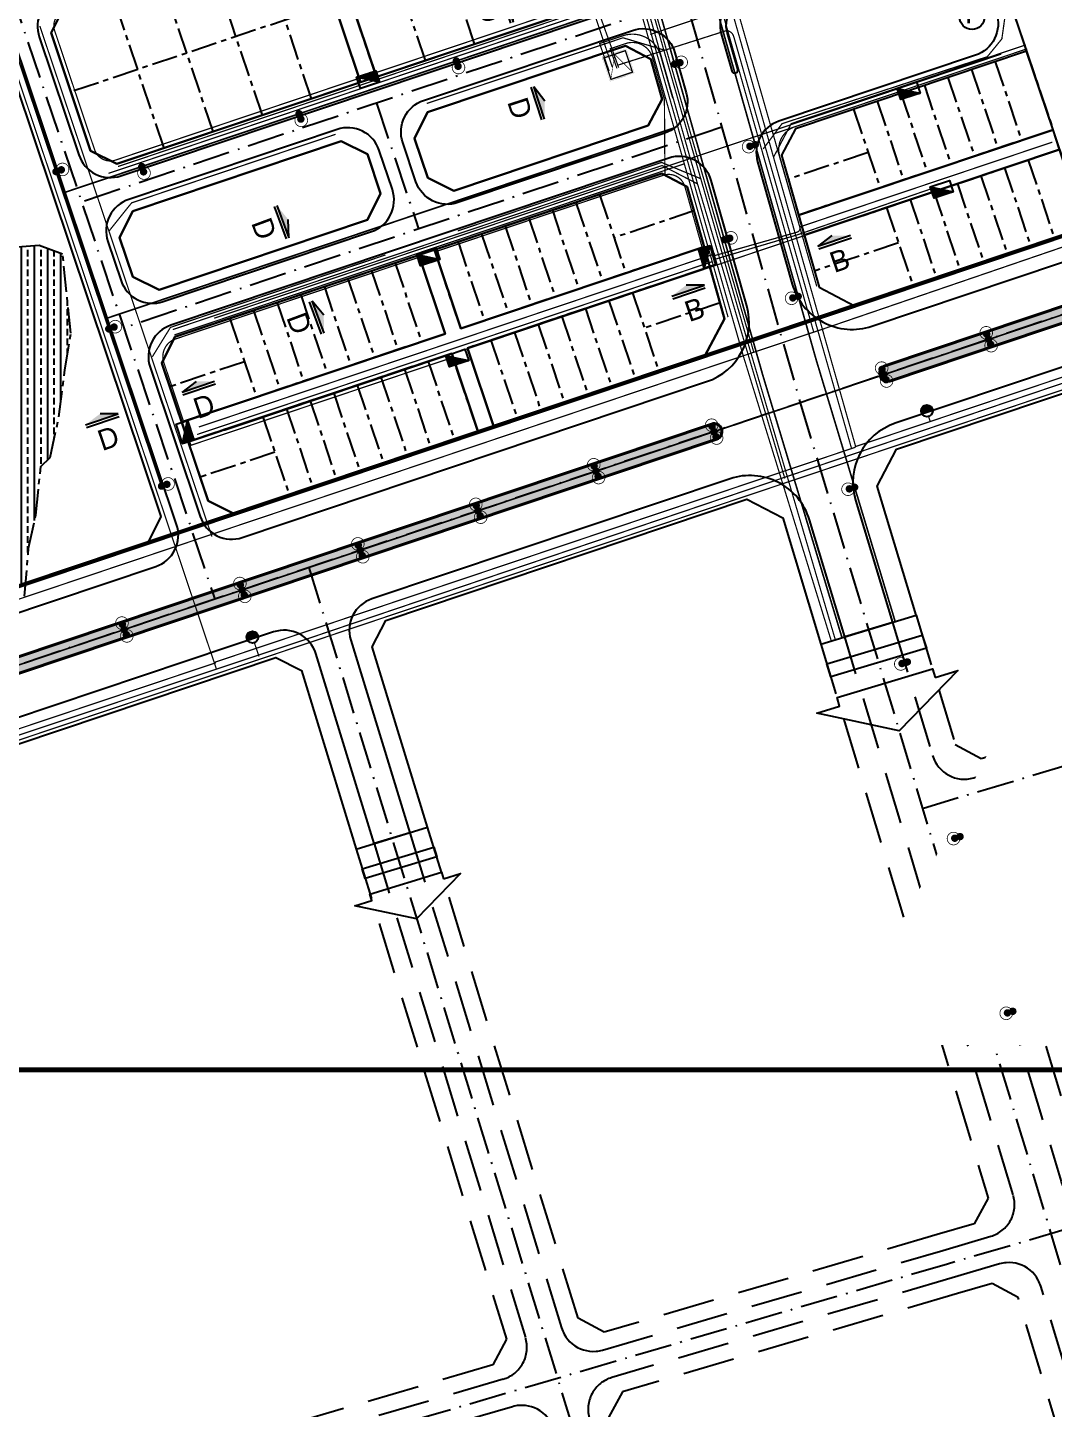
# Model space of a CAD drawing. Header units: metres. Extents: x 563371 to 571261, y 2062953 to 2068466.
# Drawn here: x 568342.4 to 568589.7, y 2065749.5 to 2066082.4 of the extents above; entities that cross this region are included whole.
import ezdxf
from ezdxf.enums import TextEntityAlignment as Align

# ---------------------------------------------------------------- set-up
doc = ezdxf.new("R2010")
doc.units = ezdxf.units.M
for name, pattern in [('ACAD_ISO10W100', [18.5, 12, -3, 0.5, -3]), ('CENTER', [2, 1.25, -0.25, 0.25, -0.25]), ('DOT', [0.25, 0, -0.25]), ('HIDDEN', [0.375, 0.25, -0.125])]:
    doc.linetypes.add(name, pattern=pattern)
for name, color, linetype in [('01-Thoatnuoc', 7, 'CONTINUOUS'), ('BoThamCo', 94, 'CONTINUOUS'), ('cap nuoc', 5, 'CONTINUOUS'), ('ChiaLo', 128, 'CENTER'), ('datOBt', 42, 'CONTINUOUS'), ('datoHonHop', 42, 'CONTINUOUS'), ('datOlienke', 42, 'CONTINUOUS'), ('Dien', 1, 'CONTINUOUS'), ('Dien CS', 2, 'CONTINUOUS'), ('Dien QH', 4, 'CONTINUOUS'), ('Dien SH', 6, 'CONTINUOUS'), ('ghi_chu', 7, 'CONTINUOUS'), ('ghichieudai', 7, 'CONTINUOUS'), ('hacth', 7, 'CONTINUOUS'), ('hacth sdd', 8, 'CONTINUOUS'), ('Khung ban ve', 7, 'CONTINUOUS'), ('LogDg', 7, 'CONTINUOUS'), ('LogDg phu', 7, 'CONTINUOUS'), ('MC', 7, 'CONTINUOUS'), ('ONG CAP NUOC', 32, 'DOT'), ('RANHGIOI', 2, 'HIDDEN'), ('thoatnuoc', 3, 'CONTINUOUS'), ('TimDg', 222, 'CONTINUOUS'), ('TTLL', 170, 'CONTINUOUS'), ('ViaHeS', 32, 'CONTINUOUS'), ('ViaHeSphu', 32, 'CONTINUOUS')]:
    doc.layers.add(name, color=color, linetype=linetype)
doc.styles.add('ARIALB', font='VHARIALB.ttf', dxfattribs={"width": 0.75})
doc.styles.add('VnBlackH', font='VHBLACK.ttf')
doc.linetypes.add('CAP NUOC ----N----N----N----', pattern='A,4,-2,["N",Standard,S=1.5,R=0,X=-1.5,Y=-0.75],-1.5', length=7.5)
doc.linetypes.add('DD0', pattern='A,12.7,-5.08,["0,4kV",Standard,S=2.54,R=0,X=-2.54,Y=-1.27],-9.35', length=27.13)
doc.linetypes.add('DIEN22KV', pattern='A,12.7,-5.08,["22KV",Standard,S=2.54,R=0,X=-2.54,Y=-1.27],-9.08', length=26.86)
doc.linetypes.add('DIEN35KV', pattern='A,12.7,-5.08,["35KV",Standard,S=2.54,R=0,X=-2.54,Y=-1.27],-9.08', length=26.86)
doc.linetypes.add('DIENCS_LINE', pattern='A,12.7,-5.08,["CS",Standard,S=2.54,R=0,X=-2.54,Y=-1.27],-6.35', length=24.13)
doc.linetypes.add('THOAT NUOC BAN ----C----C----C----', pattern='A,9,-3,["C",Standard,S=2,R=0,X=-1.5,Y=-1],-3', length=15)
doc.linetypes.add('Thong tin', pattern='A,12.7,-5.08,["TTLL",Standard,S=2.54,R=0,X=-2.54,Y=-1.27],-9.08', length=26.86)
doc.linetypes.add('TN_WATER_SUPPLY', pattern='A,0.5,-0.2,["TN",Standard,S=0.1,R=0,X=-0.1,Y=-0.05],-0.2', length=0.9)
pattern_1 = [(0, (568124.4922, 2065856.43456), (0.3175, 0.3175), [0.15875, -0.47625]), (90, (568124.5716, 2065856.3552), (-0.3175, 0.3175), [0.15875, -0.47625])]

# ---------------------------------------------------------------- blocks, each defined once
blk = doc.blocks.new('dsl')
at = {"color": 158, "linetype": 'DOT'}
blk.add_wipeout([(0, 1.5), (0.34, 1.46), (0.73, 1.31), (1.02, 1.1), (1.23, 0.85), (1.35, 0.64), (1.44, 0.41), (1.5, 0), (1.44, -0.42), (1.33, -0.7), (1.15, -0.96), (0.91, -1.19), (0.61, -1.37), (0.38, -1.45), (0, -1.5), (-0.46, -1.43), (-0.79, -1.27), (-1.14, -0.97), (-1.32, -0.72), (-1.43, -0.46), (-1.49, -0.14), (-1.5, 0), (-1.46, 0.34), (-1.34, 0.68), (-1.17, 0.94), (-0.92, 1.19), (-0.63, 1.36), (-0.25, 1.48)], dxfattribs=at).dxf.layer = 'ghi_chu'
at = {"layer": 'ghi_chu', "color": 32}
blk.add_circle((0, 0), 1.5, dxfattribs=at)
at = {"layer": 'ghi_chu', "style": 'ARIALB'}
blk.add_attdef('01', text='', height=1.5, dxfattribs=at).set_placement((0, -0.75), align=Align.CENTER)
blk = doc.blocks.new('b')
at = {"layer": 'MC', "linetype": 'Continuous', "extrusion": (3.39823e-17, -4.39919e-09, 1)}
blk.add_hatch(color=6, dxfattribs=at).paths.add_polyline_path([(-717, 264), (-554, 209), (-880, 209)])
at = {"layer": 'MC', "linetype": 'Continuous', "extrusion": (-3.39823e-17, -4.39919e-09, 1)}
blk.add_hatch(color=6, dxfattribs=at).paths.add_polyline_path([(747, 264), (584, 209), (910, 209)])
at = {"layer": 'MC', "color": 6, "linetype": 'Continuous'}
for p, q in [((-554, 209, 0), (-717, 264, 0)), ((584, 209, 0), (747, 264, 0)), ((-880, 209, 0), (-554, 209, 0)), ((-880, 182, 0), (-554, 182, 0)), ((910, 209, 0), (584, 209, 0)), ((910, 182, 0), (584, 182, 0))]:
    blk.add_line(p, q, dxfattribs=at)
at = {"layer": 'MC', "style": 'VnBlackH'}
for rotation, p in [(0, (-716, -79)), (360, (738, -79))]:
    blk.add_text('b', height=197, rotation=rotation, dxfattribs=at).set_placement(p, align=Align.CENTER)
blk = doc.blocks.new('e')
at = {"layer": 'MC', "linetype": 'Continuous', "extrusion": (3.39823e-17, -4.39919e-09, 1)}
blk.add_hatch(color=6, dxfattribs=at).paths.add_polyline_path([(-473, 282), (-310, 227), (-636, 227)])
at = {"layer": 'MC', "linetype": 'Continuous', "extrusion": (-3.39823e-17, -4.39919e-09, 1)}
blk.add_hatch(color=6, dxfattribs=at).paths.add_polyline_path([(493, 282), (330, 227), (656, 227)])
at = {"layer": 'MC', "color": 6, "linetype": 'Continuous'}
for p, q in [((-310, 227, 0), (-473, 282, 0)), ((330, 227, 0), (493, 282, 0)), ((-636, 227, 0), (-310, 227, 0)), ((-636, 200, 0), (-310, 200, 0)), ((656, 227, 0), (330, 227, 0)), ((656, 200, 0), (330, 200, 0))]:
    blk.add_line(p, q, dxfattribs=at)
at = {"layer": 'MC', "style": 'VnBlackH'}
for rotation, p in [(0, (-472, -61)), (360, (486, -61))]:
    blk.add_text('d', height=197, rotation=rotation, dxfattribs=at).set_placement(p, align=Align.CENTER)
blk = doc.blocks.new('TCT')
at = {"layer": 'Dien SH', "linetype": 'ACAD_ISO10W100'}
h = blk.add_hatch(dxfattribs=at)
h.set_pattern_fill('ANSI31', color=8, scale=0.2, angle=359.8821, style=0)
h.set_pattern_definition([(44.8821451, (4489.845165, -1045.592617), (-0.01764126996, 0.0177139943), [])])
h.paths.add_polyline_path([(-0.86, 0.5), (-2.41, -0.26), (-2.42, -1.41), (2.41, -1.42)])
h.paths.add_polyline_path([(-0.86, 0.5), (-2.41, 1.42), (-2.41, -0.26)])
at = {"layer": 'Dien SH', "color": 4, "linetype": 'ACAD_ISO10W100'}
blk.add_line((-2.41, 1.41), (2.41, -1.41), dxfattribs=at)
at = {"layer": 'Dien SH', "color": 4, "linetype": 'Continuous'}
blk.add_lwpolyline([(-2.41, 1.41), (2.41, 1.41), (2.41, -1.41), (-2.41, -1.41)], close=True, dxfattribs=at)
blk = doc.blocks.new('tbaQH')
at = {"layer": 'Dien QH', "color": 1, "const_width": 0.156}
blk.add_lwpolyline([(-7.45, -7.41), (8.56, -7.41), (8.56, 8.6), (-7.45, 8.6)], close=True, dxfattribs=at)
at = {"linetype": 'Continuous'}
blk.add_wipeout([(-7.45, 8.6), (8.56, 8.6), (8.56, -7.41), (-7.45, -7.41)], dxfattribs=at).dxf.layer = 'Dien QH'
at = {"layer": 'Dien QH', "color": 1}
for points, const_width in [([(-6.61, -6.57), (7.72, -6.57), (7.72, 7.76), (-6.61, 7.76)], 0.864), ([(-6.67, -6.57), (7.76, -6.57), (0.55, 7.8)], 0.346)]:
    blk.add_lwpolyline(points, close=True, dxfattribs=dict(at, const_width=const_width))
blk = doc.blocks.new('cs12')
at = {"layer": 'Dien CS', "color": 7, "linetype": 'Continuous', "ltscale": 20}
for points, const_width in [([(1.13, 0.63, 1), (-1.13, 2.68, 1)], 0.18), ([(0.33, 1.04, 1), (-0.33, 1.64, 1)], 0.899), ([(0.33, 0.3, -1), (-0.33, -0.3, -1)], 0.899)]:
    blk.add_lwpolyline(points, format="xyb", close=True, dxfattribs=dict(at, const_width=const_width))
blk = doc.blocks.new('CS01')
at = {"layer": 'Dien CS', "color": 7, "linetype": 'Continuous', "ltscale": 20}
for points, const_width in [([(0.33, 0.3, -1), (-0.33, -0.3, -1)], 0.899), ([(1.13, -0.63, -1), (-1.13, -2.68, -1)], 0.18), ([(0.33, -1.04, -1), (-0.33, -1.64, -1)], 0.899)]:
    blk.add_lwpolyline(points, format="xyb", close=True, dxfattribs=dict(at, const_width=const_width))

msp = doc.modelspace()

# ---------------------------------------------------------------- hatches: boundary and pattern name
at = {"layer": 'cap nuoc'}
for points in [[(568560.579, 2065990.487, 0.4142136), (568558.781, 2065991.374, 0.4142136), (568557.893, 2065989.576)], [(568397.943, 2065935.904, 0.4142136), (568396.145, 2065936.791, 0.4142136), (568395.258, 2065934.993)]]:
    msp.add_hatch(color=1, dxfattribs=at).paths.add_polyline_path(points)
at = {"layer": 'hacth'}
h = msp.add_hatch(dxfattribs=at)
h.set_pattern_fill('BRASS', color=57, scale=0.5, angle=90, style=0)
edge = h.paths.add_edge_path()
edge.add_line((568325.706, 2065954.371), (568329.781, 2065944.216))
edge.add_line((568329.781, 2065944.216), (568341.902, 2065948.284))
edge.add_line((568341.902, 2065948.284), (568342.619, 2065956.87))
edge.add_line((568342.619, 2065956.87), (568344.331, 2065964.884))
edge.add_line((568344.331, 2065964.884), (568345.571, 2065976.577))
edge.add_line((568345.571, 2065976.577), (568347.85, 2065978.769))
edge.add_line((568347.85, 2065978.769), (568349.914, 2065988.549))
edge.add_line((568349.914, 2065988.549), (568351.367, 2065999.908))
edge.add_line((568351.367, 2065999.908), (568352.814, 2066008.756))
edge.add_line((568352.814, 2066008.756), (568350.834, 2066027.838))
edge.add_line((568350.834, 2066027.838), (568345.173, 2066029.863))
edge.add_line((568345.173, 2066029.863), (568325.502, 2066028.388))
edge.add_line((568325.502, 2066028.388), (568318.928, 2066039.339))
edge.add_line((568318.928, 2066039.339), (568314.986, 2066049.424))
edge.add_line((568314.986, 2066049.424), (568314.464, 2066054.183))
edge.add_line((568314.464, 2066054.183), (568313.562, 2066072.149))
edge.add_line((568313.562, 2066072.149), (568309.59, 2066089.465))
edge.add_line((568309.59, 2066089.465), (568303.364, 2066109.111))
edge.add_line((568303.364, 2066109.111), (568305.458, 2066122.429))
edge.add_line((568305.458, 2066122.429), (568308.327, 2066126.268))
edge.add_line((568308.327, 2066126.268), (568298.825, 2066158.845))
edge.add_line((568298.825, 2066158.845), (568299.773, 2066167.626))
edge.add_line((568299.773, 2066167.626), (568305.156, 2066171.193))
edge.add_line((568305.156, 2066171.193), (568304.492, 2066173.17))
edge.add_line((568304.492, 2066173.17), (568298.181, 2066176.261))
edge.add_line((568298.181, 2066176.261), (568290.144, 2066173.452))
edge.add_line((568290.144, 2066173.452), (568271.612, 2066163.571))
edge.add_line((568271.612, 2066163.571), (568268.994, 2066159.159))
edge.add_line((568268.994, 2066159.159), (568269.885, 2066068.285))
edge.add_line((568269.885, 2066068.285), (568267.951, 2066022.267))
edge.add_line((568267.951, 2066022.267), (568266.879, 2065974.764))
edge.add_arc((568269.879, 2065974.697), 3, 178.70721, 278.15292)
edge.add_line((568270.304, 2065971.727), (568299.781, 2065975.95))
edge.add_arc((568301.411, 2065964.566), 11.5, 50.86865, 98.15292, ccw=False)
edge.add_line((568308.669, 2065973.487), (568316.054, 2065967.478))
edge.add_arc((568295.544, 2065942.268), 32.5, 21.86287, 50.86865, ccw=False)
edge = h.paths.add_edge_path()
edge.add_line((568325.032, 2065942.622), (568321.066, 2065952.509))
edge.add_arc((568295.544, 2065942.268), 27.5, 21.86287, 50.86865)
edge.add_line((568312.899, 2065963.6), (568305.514, 2065969.608))
edge.add_arc((568301.411, 2065964.566), 6.5, 50.86865, 98.15292)
edge.add_line((568300.49, 2065971), (568269.202, 2065966.518))
edge.add_arc((568269.627, 2065963.548), 3, 98.15292, 178.70721)
edge.add_line((568266.628, 2065963.616), (568266.515, 2065958.605))
edge.add_line((568266.515, 2065958.605), (568267.551, 2065934.917))
edge.add_line((568267.551, 2065934.917), (568268.427, 2065926.716))
edge.add_line((568268.427, 2065926.716), (568271.59, 2065924.687))
edge.add_line((568271.59, 2065924.687), (568325.032, 2065942.622))
at = {"layer": 'hacth sdd'}
h = msp.add_hatch(dxfattribs=at)
h.set_pattern_fill('CROSS', color=64, scale=0.05, style=0)
h.set_pattern_definition(pattern_1)
edge = h.paths.add_edge_path()
edge.add_arc((568334.571, 2066981.647), 1001.75, 288.5515, 290.848363)
edge.add_arc((568690.436, 2066047.109), 1.75, 291.91241, 470.8465)
edge.add_arc((568334.571, 2066981.647), 998.25, 288.5515, 290.846501, ccw=False)
edge.add_line((568652.171, 2066035.268), (568549.133, 2066000.689))
edge.add_arc((568549.69, 2065999.03), 1.75, 108.5515, 288.5515)
edge.add_line((568550.247, 2065997.371), (568653.284, 2066031.95))
h = msp.add_hatch(dxfattribs=at)
h.set_pattern_fill('CROSS', color=64, scale=0.05, style=0)
h.set_pattern_definition(pattern_1)
edge = h.paths.add_edge_path()
edge.add_line((568507.402, 2065986.684), (568218.89, 2065889.861))
edge.add_arc((568219.129, 2065889.15), 0.75, 108.5515, 198.5515)
edge.add_line((568218.418, 2065888.911), (568219.054, 2065887.015))
edge.add_arc((568219.765, 2065887.254), 0.75, 198.5515, 288.5515)
edge.add_line((568220.004, 2065886.543), (568508.515, 2065983.366))
edge.add_arc((568507.958, 2065985.025), 1.75, 288.5515, 468.5515)
h = msp.add_hatch(dxfattribs=at)
h.set_pattern_fill('DASH', color=152, scale=0.5, style=0)
edge = h.paths.add_edge_path()
edge.add_line((568193.651, 2065856.759), (568189.234, 2065859.482))
edge.add_line((568189.234, 2065859.482), (568174.475, 2065854.828))
edge.add_line((568174.475, 2065854.828), (568170.522, 2065848.377))
edge.add_arc((568357.328, 2065880.22), 189.5, 189.67345, 201.14265)
edge.add_line((568180.584, 2065811.869), (568208.7, 2065727.952))
edge.add_line((568208.7, 2065727.952), (568220.816, 2065675.09))
edge.add_line((568220.816, 2065675.09), (568228.534, 2065669.949))
edge.add_arc((568225.762, 2065665.788), 5, 9.04715, 56.33008, ccw=False)
edge.add_arc((568113.674, 2065647.94), 118.5, -19.28655, 9.04715, ccw=False)
edge.add_arc((568220.804, 2065610.452), 5, 301.19167, 340.71388, ccw=False)
edge.add_line((568223.394, 2065606.175), (568213.249, 2065600.033))
edge.add_arc((568113.674, 2065647.94), 110.5, 325.92361, 334.30681, ccw=False)
edge.add_line((568205.2, 2065586.027), (568182.896, 2065553.056))
edge.add_arc((568257.028, 2065502.909), 89.5, 145.92361, 198.31029)
edge.add_line((568172.06, 2065474.791), (568194.678, 2065406.443))
edge.add_arc((567994.835, 2065340.312), 210.5, 1.59375, 18.31029, ccw=False)
edge.add_line((568205.254, 2065346.166), (568208.116, 2065243.281))
edge.add_arc((568397.543, 2065248.551), 189.5, 181.59375, 204.1279)
edge.add_line((568224.599, 2065171.089), (568254.945, 2065103.337))
edge.add_arc((568427.889, 2065180.8), 189.5, 204.1279, 217.3112)
edge.add_line((568277.17, 2065065.936), (568306.721, 2065027.16))
edge.add_arc((568377.905, 2065081.41), 89.5, 217.3112, 242.44486)
edge.add_line((568336.502, 2065002.062), (568401.099, 2064968.356))
edge.add_arc((568349.981, 2064870.391), 110.5, 53.84199, 62.44486, ccw=False)
edge.add_line((568415.178, 2064959.608), (568428.248, 2064958.098))
edge.add_arc((568427.675, 2064953.131), 5, 46.80173, 83.41158, ccw=False)
edge.add_arc((568349.981, 2064870.391), 118.5, 28.15295, 46.80173, ccw=False)
edge.add_line((568454.462, 2064926.302), (568469.542, 2064898.05))
edge.add_line((568469.542, 2064898.05), (568462.484, 2064894.283))
edge.add_line((568462.484, 2064894.283), (568464.679, 2064890.171))
edge.add_line((568464.679, 2064890.171), (568471.42, 2064888.159))
edge.add_line((568471.42, 2064888.159), (568497.488, 2064902.413))
edge.add_line((568497.488, 2064902.413), (568499.282, 2064907.94))
edge.add_line((568499.282, 2064907.94), (568488.454, 2064930.777))
edge.add_arc((568428.818, 2064902.502), 66, 25.36665, 57.09932)
edge.add_line((568464.668, 2064957.916), (568414.293, 2064990.506))
edge.add_arc((568351.283, 2064893.111), 116, 57.09932, 67.9154)
edge.add_line((568394.896, 2065000.6), (568352.841, 2065017.664))
edge.add_arc((568384.423, 2065095.5), 84, 209.13887, 247.9154, ccw=False)
edge.add_line((568311.054, 2065054.598), (568256.835, 2065151.856))
edge.add_arc((568373.876, 2065217.105), 134, 179.8761, 209.13887, ccw=False)
edge.add_line((568239.876, 2065217.395), (568240.059, 2065301.834))
edge.add_arc((568124.059, 2065302.085), 116, 359.8761, 375.14546)
edge.add_line((568236.03, 2065332.392), (568201.303, 2065460.69))
edge.add_arc((568306.517, 2065489.169), 109, 155.29053, 195.14546, ccw=False)
edge.add_line((568207.497, 2065534.733), (568250.29, 2065627.731))
edge.add_arc((568190.333, 2065655.32), 66, 335.29053, 385.0087)
edge.add_line((568250.145, 2065683.222), (568214.467, 2065759.705))
edge.add_arc((568335.903, 2065816.354), 134, 189.16607, 205.0087, ccw=False)
edge.add_line((568203.614, 2065795.009), (568193.651, 2065856.759))

# ---------------------------------------------------------------- linework, layer by layer
at = {"layer": '01-Thoatnuoc', "linetype": 'THOAT NUOC BAN ----C----C----C----', "ltscale": 0.5, "const_width": 0.3}
for points in [[(568320.704, 2066128.007), (568387.876, 2065927.849)], [(568507.555, 2066102.948), (568522.249, 2066051.186)], [(568361.899, 2066047.29), (568484.327, 2066088.377), (568489.137, 2066096.763)], [(568489.137, 2066096.763), (568503.925, 2066044.752)], [(568522.249, 2066051.186), (568526.521, 2066059.29), (568583.101, 2066078.277)], [(568522.249, 2066051.186), (568542.055, 2065981.413)], [(568377.399, 2066009.625), (568495.384, 2066049.178), (568503.925, 2066044.752)], [(568503.925, 2066044.752), (568524.982, 2065973.696)], [(568383.664, 2065986.116), (568508.135, 2066027.887)], [(568560.039, 2065987.448), (568559.627, 2065988.663)], [(568260.514, 2065886.571), (568387.786, 2065929.283)]]:
    msp.add_lwpolyline(points, dxfattribs=at)
msp.add_lwpolyline([(568541.85, 2065981.344), (568657.141, 2066020.035, 0.011362), (568700.566, 2066035.715), (568720.282, 2066025.687), (568740.39, 2066016.826)], format="xyb", dxfattribs=at)
at = {"layer": 'BoThamCo'}
for points in [[(568413.755, 2066108.468), (568409.963, 2066107.195), (568422.689, 2066069.274), (568426.482, 2066070.546)], [(568492.029, 2066058.79), (568495.404, 2066065.19), (568492.667, 2066074.832), (568486.561, 2066078.051), (568438.832, 2066062.033), (568435.682, 2066055.702), (568438.864, 2066046.222), (568445.195, 2066043.072)], [(568591.233, 2066053.054), (568589.642, 2066057.794), (568528.296, 2066037.207), (568529.663, 2066032.391)], [(568427.488, 2066042.404), (568424.306, 2066051.884), (568417.975, 2066055.034), (568367.729, 2066038.171), (568364.58, 2066031.84), (568367.761, 2066022.36), (568374.092, 2066019.211), (568424.338, 2066036.073)], [(568506.884, 2066024.747), (568505.517, 2066029.562), (568446.844, 2066009.872), (568440.481, 2066028.833), (568436.688, 2066027.56), (568443.052, 2066008.599), (568379.533, 2065987.283), (568381.124, 2065982.543), (568444.642, 2066003.859), (568451.005, 2065984.898), (568454.798, 2065986.171), (568448.434, 2066005.132)]]:
    msp.add_lwpolyline(points, close=True, dxfattribs=at)
for points in [[(568653.284, 2066031.95, 0.0100223), (568691.09, 2066045.486, 0.9907412), (568689.814, 2066048.745, -0.0100142), (568652.171, 2066035.268), (568549.133, 2066000.689, 1), (568550.247, 2065997.371)], [(568507.402, 2065986.684), (568218.89, 2065889.861, 0.4142136), (568218.418, 2065888.911), (568219.054, 2065887.015, 0.4142136), (568220.004, 2065886.543), (568508.515, 2065983.366, 1)]]:
    msp.add_lwpolyline(points, format="xyb", close=True, dxfattribs=at)
at = {"layer": 'cap nuoc', "color": 1}
for p, q in [((568557.893, 2065989.576), (568560.579, 2065990.487)), ((568395.258, 2065934.993), (568397.943, 2065935.904))]:
    msp.add_line(p, q, dxfattribs=at)
at = {"layer": 'cap nuoc', "color": 1, "linetype": 'Continuous'}
for centre in [(568559.236, 2065990.031), (568396.6, 2065935.448)]:
    msp.add_circle(centre, 1.418, dxfattribs=at)
at = {"layer": 'ChiaLo', "ltscale": 5}
for points in [[(568341.653, 2065945.297), (568342.619, 2065956.87), (568344.331, 2065964.884), (568345.571, 2065976.577), (568347.85, 2065978.769), (568349.914, 2065988.549), (568351.368, 2065999.908), (568352.814, 2066008.756), (568350.834, 2066027.838), (568345.173, 2066029.863), (568325.502, 2066028.388), (568318.928, 2066039.339), (568314.986, 2066049.424), (568314.464, 2066054.183), (568313.562, 2066072.149), (568309.59, 2066089.465), (568303.364, 2066109.111), (568305.458, 2066122.429), (568308.327, 2066126.268), (568298.825, 2066158.845), (568299.773, 2066167.626), (568307.745, 2066172.908)], [(568450.183, 2066078.5), (568437.456, 2066116.422)], [(568438.332, 2066074.523), (568425.606, 2066112.445)], [(568426.482, 2066070.546), (568413.755, 2066108.468)], [(568422.689, 2066069.274), (568409.963, 2066107.195)], [(568410.839, 2066065.297), (568398.113, 2066103.218)], [(568398.989, 2066061.32), (568386.262, 2066099.241)], [(568387.138, 2066057.343), (568374.412, 2066095.264)], [(568375.288, 2066053.366), (568362.561, 2066091.287)], [(568416.326, 2066088.234), (568352.808, 2066066.918)], [(568583.279, 2066076.755), (568589.642, 2066057.794), (568528.296, 2066037.207)], [(568575.695, 2066074.21), (568582.058, 2066055.249)], [(568570.006, 2066072.301), (568576.369, 2066053.34)], [(568558.63, 2066068.483), (568564.993, 2066049.522)], [(568564.318, 2066070.392), (568570.681, 2066051.431)], [(568547.253, 2066064.665), (568553.617, 2066045.704)], [(568552.942, 2066066.574), (568559.305, 2066047.613)], [(568541.565, 2066062.756), (568547.928, 2066043.795)], [(568545.065, 2066052.328), (568525.835, 2066045.874)], [(568529.663, 2066032.391), (568591.233, 2066053.054), (568597.596, 2066034.093)], [(568577.96, 2066048.6), (568584.323, 2066029.639)], [(568583.648, 2066050.509), (568590.012, 2066031.548)], [(568566.584, 2066044.782), (568572.947, 2066025.821)], [(568572.272, 2066046.691), (568578.635, 2066027.73)], [(568480.298, 2066042.195), (568486.661, 2066023.234)], [(568555.207, 2066040.964), (568561.57, 2066022.003)], [(568560.896, 2066042.873), (568567.259, 2066023.912)], [(568468.922, 2066038.377), (568475.285, 2066019.417)], [(568474.61, 2066040.286), (568480.973, 2066021.325)], [(568503.057, 2066038.23), (568483.798, 2066031.767)], [(568549.519, 2066039.055), (568555.882, 2066020.094)], [(568457.545, 2066034.559), (568463.908, 2066015.599)], [(568463.233, 2066036.468), (568469.597, 2066017.508)], [(568451.857, 2066032.65), (568458.22, 2066013.69)], [(568436.688, 2066027.56), (568443.052, 2066008.599), (568379.533, 2065987.283)], [(568505.517, 2066029.562), (568446.844, 2066009.872), (568440.481, 2066028.833)], [(568446.169, 2066030.742), (568452.532, 2066011.781)], [(568552.382, 2066030.523), (568532.123, 2066023.724)], [(568431, 2066025.651), (568437.363, 2066006.69)], [(568506.884, 2066024.747), (568448.434, 2066005.132), (568454.798, 2065986.171)], [(568419.624, 2066021.833), (568425.987, 2066002.872)], [(568425.312, 2066023.742), (568431.675, 2066004.781)], [(568408.247, 2066018.015), (568414.61, 2065999.055)], [(568413.935, 2066019.924), (568420.299, 2066000.963)], [(568488.252, 2066018.494), (568494.615, 2065999.533)], [(568402.559, 2066016.106), (568408.922, 2065997.146)], [(568476.876, 2066014.676), (568483.239, 2065995.716)], [(568482.564, 2066016.585), (568488.927, 2065997.625)], [(568509.345, 2066016.08), (568491.115, 2066009.962)], [(568391.183, 2066012.288), (568397.546, 2065993.328)], [(568396.871, 2066014.197), (568403.234, 2065995.237)], [(568471.187, 2066012.767), (568477.551, 2065993.807)], [(568459.811, 2066008.95), (568466.174, 2065989.989)], [(568465.499, 2066010.858), (568471.862, 2065991.898)], [(568454.123, 2066007.041), (568460.486, 2065988.08)], [(568394.682, 2066001.86), (568376.67, 2065995.815)], [(568451.005, 2065984.898), (568444.642, 2066003.859), (568381.124, 2065982.543)], [(568438.954, 2066001.95), (568445.317, 2065982.989)], [(568427.578, 2065998.132), (568433.941, 2065979.171)], [(568433.266, 2066000.041), (568439.629, 2065981.08)], [(568416.201, 2065994.314), (568422.564, 2065975.354)], [(568421.889, 2065996.223), (568428.253, 2065977.262)], [(568410.513, 2065992.405), (568416.876, 2065973.445)], [(568399.136, 2065988.587), (568405.5, 2065969.627)], [(568404.825, 2065990.496), (568411.188, 2065971.536)], [(568402, 2065980.055), (568383.987, 2065974.01)]]:
    msp.add_lwpolyline(points, dxfattribs=at)
at = {"layer": 'datOBt'}
for points in [[(568486.655, 2066096.008), (568478.451, 2066124.911), (568472.345, 2066128.13), (568413.755, 2066108.468), (568426.482, 2066070.546), (568483.281, 2066089.608)], [(568409.963, 2066107.195), (568351.185, 2066087.469), (568348.035, 2066081.138), (568357.58, 2066052.697), (568363.911, 2066049.548), (568422.689, 2066069.274)]]:
    msp.add_lwpolyline(points, close=True, dxfattribs=at)
at = {"layer": 'datoHonHop', "linetype": 'ByBlock'}
msp.add_lwpolyline([(568689.251, 2066076.314, -0.1211185), (568699.164, 2066098.556, 0.2573061), (568702.176, 2066117.626), (568693.302, 2066142.16), (568686.862, 2066145.271), (568579.734, 2066109.319), (568575.325, 2066100.456), (568597.596, 2066034.093), (568647.001, 2066050.673, 0.0079745), (568676.533, 2066061.111, 0.2651941)], format="xyb", close=True, dxfattribs=at)
at = {"layer": 'datOlienke'}
for points in [[(568589.642, 2066057.794), (568583.279, 2066076.755), (568527.568, 2066058.059), (568524.193, 2066051.658), (568528.296, 2066037.207)], [(568597.596, 2066034.093), (568591.233, 2066053.054), (568529.663, 2066032.391), (568533.219, 2066019.864), (568541.767, 2066015.357)], [(568505.517, 2066029.562), (568501.415, 2066044.014), (568495.31, 2066047.233), (568440.481, 2066028.833), (568446.844, 2066009.872)], [(568436.688, 2066027.56), (568377.91, 2066007.834), (568374.761, 2066001.503), (568379.533, 2065987.283), (568443.052, 2066008.599)], [(568505.716, 2066003.259), (568510.44, 2066012.22), (568506.884, 2066024.747), (568448.434, 2066005.132), (568454.798, 2065986.171)], [(568444.642, 2066003.859), (568381.124, 2065982.543), (568385.896, 2065968.322), (568392.227, 2065965.173), (568451.005, 2065984.898)]]:
    msp.add_lwpolyline(points, close=True, dxfattribs=at)
at = {"layer": 'Dien', "linetype": 'DIEN35KV', "ltscale": 0.4, "const_width": 0.3}
msp.add_lwpolyline([(568397.589, 2066421.099), (568421.036, 2066339.95), (568478.697, 2066136.565), (568515.978, 2066006.747)], dxfattribs=at)
at = {"layer": 'Dien', "color": 10, "linetype": 'DIEN22KV', "ltscale": 0.4, "const_width": 0.3, "elevation": 0}
msp.add_lwpolyline([(568130.194, 2065841.693), (568411.752, 2065935.689)], dxfattribs=at)
at = {"layer": 'Dien CS', "color": 11, "linetype": 'DIENCS_LINE', "ltscale": 0.5, "const_width": 0.4}
for points in [[(568302.716, 2066186.32), (568374.685, 2065971.87)], [(568498.529, 2066058.334), (568361.141, 2066012.227)]]:
    msp.add_lwpolyline(points, dxfattribs=at)
at = {"layer": 'Dien SH', "color": 6, "linetype": 'DD0', "ltscale": 0.45, "const_width": 0.3}
for points in [[(568366.892, 2066106.428), (568347.963, 2066100.401), (568352.833, 2066086.621, 0.5646832), (568348.984, 2066081.456), (568358.542, 2066052.974, 0.4214508), (568363.645, 2066050.513), (568421.85, 2066070.047)], [(568507.639, 2066027.344), (568527.903, 2066033.096, 0.4142136), (568528.592, 2066034.331), (568523.692, 2066051.592, -0.3962475), (568527.418, 2066058.536), (568552.356, 2066066.905)], [(568495.072, 2066046.626), (568495.672, 2066046.827, -0.4281041), (568500.876, 2066044.083), (568505.05, 2066029.379)], [(568380.023, 2065987.394), (568375.225, 2066001.691, -0.4180162), (568378.095, 2066007.369), (568436.441, 2066026.95)]]:
    msp.add_lwpolyline(points, format="xyb", dxfattribs=at)
for points in [[(568441.087, 2066028.509), (568495.072, 2066046.626)], [(568507.879, 2066026.496), (568528.077, 2066032.486), (568560.197, 2066043.541)], [(568381.459, 2065982.655), (568381.773, 2065981.719), (568443.505, 2066002.436)]]:
    msp.add_lwpolyline(points, dxfattribs=at)
at = {"layer": 'Khung ban ve', "const_width": 1.2}
msp.add_lwpolyline([(567973.928, 2066641.109), (569223.928, 2066641.109), (569223.928, 2065831.109), (567973.928, 2065831.109)], close=True, dxfattribs=at)
at = {"layer": 'LogDg'}
for points in [[(568307.511, 2066173.603, 0.4178496), (568298.566, 2066177.984), (568289.54, 2066174.83), (568218.087, 2066136.73, 0.0071825), (568214.276, 2066134.627), (568168.395, 2066108.443, 0.398341), (568165.207, 2066097.914, -0.0869341), (568180.736, 2066046.002), (568195.508, 2065920.579), (568197.503, 2065908.217, 0.4630471), (568213.167, 2065898.752), (568373.279, 2065952.485, 0.4142136), (568378.318, 2065962.614), (568307.511, 2066173.603)], [(568492.452, 2066097.561), (568484.25, 2066126.453, 0.4281041), (568474.009, 2066131.853), (568350.23, 2066090.314, 0.4142136), (568345.191, 2066080.184), (568354.736, 2066051.743, 0.4142136), (568364.866, 2066046.704), (568487.301, 2066087.793, 0.4004581), (568492.452, 2066097.561)], [(568514.8, 2066090.692, 0.4004581), (568509.649, 2066080.923), (568512.178, 2066072.014, 0.4142136), (568513.104, 2066071.497, 0.4142136), (568513.621, 2066072.424), (568511.092, 2066081.333, -0.4004581), (568515.277, 2066089.27), (568554.845, 2066102.549, 0.4142136), (568555.317, 2066103.498, 0.4142136), (568554.368, 2066103.971), (568514.8, 2066090.692)], [(568498.466, 2066076.374), (568501.2, 2066066.743, -0.4004581), (568496.049, 2066056.974), (568446.149, 2066040.228, -0.4142136), (568436.02, 2066045.267), (568432.838, 2066054.748, -0.4142136), (568437.877, 2066064.877), (568488.225, 2066081.774, -0.4281041), (568498.466, 2066076.374)], [(568425.293, 2066033.229, 0.4142136), (568430.332, 2066043.358), (568427.15, 2066052.839, 0.4142136), (568417.021, 2066057.878), (568366.775, 2066041.016, 0.4142136), (568361.735, 2066030.886), (568364.917, 2066021.406, 0.4142136), (568375.047, 2066016.367), (568425.293, 2066033.229)], [(568507.322, 2065986.921), (568218.811, 2065890.098, 0.4142136), (568218.181, 2065888.832), (568218.817, 2065886.936, 0.4142136), (568220.083, 2065886.306), (568508.595, 2065983.129, 1), (568507.322, 2065986.921)]]:
    msp.add_lwpolyline(points, format="xyb", dxfattribs=at)
for points in [[(568394.136, 2065959.484), (568506.122, 2065997.066, 0.4004581), (568515.78, 2066015.383), (568507.214, 2066045.556, 0.4281041), (568496.973, 2066050.956), (568376.956, 2066010.678, 0.4142136), (568371.917, 2066000.549), (568384.006, 2065964.523, 0.4142136)], [(568653.364, 2066031.713, 0.0100229), (568691.181, 2066045.253, 0.9913355), (568689.725, 2066048.979, -0.0100142), (568652.091, 2066035.505), (568549.054, 2066000.926, 1), (568550.326, 2065997.134)]]:
    msp.add_lwpolyline(points, format="xyb", close=True, dxfattribs=at)
at = {"layer": 'LogDg', "ltscale": 0.75}
for points in [[(568423.092, 2065879.563), (568440.301, 2065884.838), (568441.056, 2065882.504), (568423.811, 2065877.216)], [(568442.664, 2065877.193), (568446.771, 2065878.452), (568436.181, 2065867.503), (568421.313, 2065870.646), (568425.42, 2065871.905), (568424.94, 2065873.47), (568442.185, 2065878.757)]]:
    msp.add_lwpolyline(points, close=True, dxfattribs=at)
at = {"layer": 'LogDg phu', "linetype": 'HIDDEN', "ltscale": 50}
for points in [[(568550.923, 2065938.978), (568560.611, 2065906.878, 0.41385), (568570.572, 2065901.528), (568732.798, 2065950.268, 0.0228584), (568750.388, 2065956.443), (568757.204, 2065959.191, 0.4026197), (568761.744, 2065969.305), (568755.641, 2065986.366)], [(568591.597, 2065804.206, 0.4118436), (568601.506, 2065798.84), (568793.597, 2065855.121, 0.431462), (568798.88, 2065865.492), (568769.497, 2065947.632, 0.4259033), (568758.973, 2065952.357), (568753.006, 2065949.95, -0.0228584), (568734.812, 2065943.564), (568572.613, 2065894.832, 0.4145773), (568567.256, 2065884.859), (568591.597, 2065804.206)], [(568434.533, 2065888.3), (568471.141, 2065768.878, 0.4105758), (568481.039, 2065763.545), (568563.046, 2065787.572), (568574.634, 2065790.968, 0.4165875), (568580.044, 2065800.956), (568539.435, 2065935.51)], [(568425.929, 2065885.662), (568462.445, 2065766.538, -0.4178607), (568457.046, 2065756.516), (568355.722, 2065726.829, -0.345257), (568346.554, 2065730.49), (568280.271, 2065844.652)], [(568356.151, 2065710.957, -0.1199363), (568359.48, 2065674.218), (568348.303, 2065599.441, 0.5492192), (568354.677, 2065593.911), (568494.179, 2065635.51, 0.4164531), (568499.541, 2065645.521), (568469.186, 2065744.546, 0.4105758), (568459.288, 2065749.879), (568361.472, 2065721.22, 0.4271847), (568356.151, 2065710.957)]]:
    msp.add_lwpolyline(points, format="xyb", dxfattribs=at)
msp.add_lwpolyline([(568598.162, 2065740.921), (568586.689, 2065778.936, 0.4118437), (568576.781, 2065784.302), (568565.313, 2065780.942), (568483.282, 2065756.908, 0.4178607), (568477.882, 2065746.886), (568508.202, 2065647.977, 0.4119776), (568518.137, 2065642.655), (568611.071, 2065670.368, 0.4151811), (568616.444, 2065680.346), (568598.162, 2065740.921)], format="xyb", close=True, dxfattribs=at)
at = {"layer": 'ONG CAP NUOC', "color": 122, "linetype": 'CAP NUOC ----N----N----N----', "ltscale": 0.6, "const_width": 0.3}
for points in [[(568433.774, 2066386.994), (568429.567, 2066379.511), (568532.676, 2066020.033)], [(568401.802, 2066378.152), (568408.215, 2066373.794), (568511.287, 2066012.608)], [(568364.178, 2066048.936), (568489.589, 2066091.023)], [(568522.14, 2066056.765), (568583.419, 2066077.329)], [(568528.563, 2066034.371), (568589.49, 2066054.818)], [(568377.779, 2066008.318), (568500.736, 2066049.581)], [(568383.256, 2065984.313), (568507.466, 2066025.997)], [(568398.184, 2065930.781), (568397.056, 2065934.106)]]:
    msp.add_lwpolyline(points, dxfattribs=at)
at = {"layer": 'thoatnuoc', "linetype": 'TN_WATER_SUPPLY', "ltscale": 10, "const_width": 0.3}
for points in [[(568473.214, 2066157.433), (568517.5, 2066004.109)], [(568496.598, 2066132.876), (568531.98, 2066008.892)], [(568345.323, 2066082.822), (568386.827, 2065959.689)], [(568496.107, 2066076.956), (568485.953, 2066079.983), (568438.637, 2066064.138)], [(568416.658, 2066056.702), (568367.461, 2066040.173), (568362.081, 2066033.456)], [(568446.09, 2066033.401), (568495.251, 2066049.928), (568504.848, 2066045.943)], [(568428.684, 2066027.621), (568376.819, 2066010.139), (568372.455, 2066003.055)]]:
    msp.add_lwpolyline(points, dxfattribs=at)
at = {"layer": 'TimDg', "linetype": 'ACAD_ISO10W100', "ltscale": 0.75}
for points in [[(569579.458, 2066552.489), (569316.691, 2066388.631, -0.0121561), (569316.482, 2066388.507), (569007.707, 2066216.212), (568836.949, 2066116.999, -0.0506838), (568652.728, 2066033.609), (568203.78, 2065882.944), (567811.807, 2065759.32)], [(569408.662, 2066103.84), (569093.307, 2065942.912, -0.0467468), (569058.632, 2065929.125), (568564.179, 2065784.257), (568255.903, 2065693.937)], [(568410.23, 2065952.228), (568524.439, 2065579.655, -0.0555578), (568529.572, 2065552.442), (568531.61, 2065525.486)], [(568410.23, 2065952.228), (568524.439, 2065579.655, -0.0555578), (568529.572, 2065552.442), (568531.61, 2065525.486)], [(568410.23, 2065952.228), (568524.439, 2065579.655, -0.0555578), (568529.572, 2065552.442), (568540.506, 2065407.784), (568540.726, 2065406.236, 0.0913314), (568546.476, 2065389.058), (568583.49, 2065322.125, -0.1681187), (568588.384, 2065300.994), (568579.34, 2065215.64, 0.1373498), (568581.735, 2065186.132), (568589.397, 2065165.399), (568616.643, 2065108.891), (568639.664, 2065072.232, -0.0773529), (568654.856, 2065042.064), (568671.017, 2064991.978), (568699.97, 2064913.431)]]:
    msp.add_lwpolyline(points, format="xyb", dxfattribs=at)
for points in [[(568414.779, 2066393.153), (568528.662, 2065991.973)], [(568307.134, 2066184.156), (568387.525, 2065944.608)], [(568426.495, 2066064.222), (568436.676, 2066033.885)], [(568509.799, 2066058.424), (568365.573, 2066010.023)], [(568528.662, 2065991.973), (568677.745, 2065497.995)]]:
    msp.add_lwpolyline(points, dxfattribs=at)
at = {"layer": 'TTLL', "color": 170, "linetype": 'Thong tin', "ltscale": 0.4, "const_width": 0.3}
for points in [[(568587.006, 2066051.542), (568389.744, 2065985.24)], [(568514.924, 2066003.367), (568514.924, 2066003.367), (568536.18, 2065934.528)]]:
    msp.add_lwpolyline(points, dxfattribs=at)
at = {"layer": 'ViaHeS'}
msp.add_lwpolyline([(568328.663, 2065947), (568325.706, 2065954.371, 0.1272417), (568316.054, 2065967.478), (568308.669, 2065973.487, 0.2092947), (568299.781, 2065975.95), (568270.304, 2065971.727, -0.4633665), (568266.879, 2065974.764), (568267.951, 2066022.267), (568269.885, 2066068.285), (568268.994, 2066159.159), (568271.612, 2066163.571), (568290.144, 2066173.452), (568298.181, 2066176.261), (568304.492, 2066173.17), (568374.52, 2065964.504), (568371.37, 2065958.173), (568332.552, 2065945.146)], format="xyb", dxfattribs=at)
for points in [[(568486.655, 2066096.008), (568483.281, 2066089.608), (568363.911, 2066049.548), (568357.58, 2066052.697), (568348.035, 2066081.138), (568351.185, 2066087.469), (568472.345, 2066128.13), (568478.451, 2066124.911)], [(568435.682, 2066055.702), (568438.832, 2066062.033), (568486.561, 2066078.051), (568492.667, 2066074.832), (568495.404, 2066065.19), (568492.029, 2066058.79), (568445.195, 2066043.072), (568438.864, 2066046.222)], [(568417.975, 2066055.034), (568424.306, 2066051.884), (568427.488, 2066042.404), (568424.338, 2066036.073), (568374.092, 2066019.211), (568367.761, 2066022.36), (568364.58, 2066031.84), (568367.729, 2066038.171)], [(568377.91, 2066007.834), (568495.31, 2066047.233), (568501.415, 2066044.014), (568510.44, 2066012.22), (568505.716, 2066003.259), (568392.227, 2065965.173), (568385.896, 2065968.322), (568374.761, 2066001.503)]]:
    msp.add_lwpolyline(points, close=True, dxfattribs=at)
at = {"layer": 'ViaHeSphu', "linetype": 'HIDDEN', "ltscale": 50}
for points in [[(568556.668, 2065940.711), (568566.065, 2065909.571), (568572.299, 2065906.223), (568731.647, 2065954.099, 0.0228584), (568748.892, 2065960.152), (568752.779, 2065961.72), (568755.732, 2065968.297), (568749.214, 2065986.519)], [(568764.157, 2065944.747), (568792.936, 2065864.296), (568789.822, 2065858.183), (568722.151, 2065838.356), (568603.291, 2065803.532), (568597.048, 2065806.913), (568573.289, 2065885.638), (568576.633, 2065891.863), (568735.963, 2065939.733, 0.0228584), (568754.502, 2065946.241), (568757.835, 2065947.585), (568764.157, 2065944.747)]]:
    msp.add_lwpolyline(points, format="xyb", dxfattribs=at)
for points in [[(568533.691, 2065933.777), (568574.015, 2065800.164), (568570.662, 2065793.972), (568561.75, 2065791.361)], [(568561.75, 2065791.361), (568481.401, 2065767.82), (568475.138, 2065771.194), (568438.836, 2065889.619)], [(568421.626, 2065884.343), (568457.863, 2065766.133), (568454.53, 2065759.947), (568355.398, 2065730.902), (568348.089, 2065733.821), (568282.866, 2065846.158)], [(568592.229, 2065739.816), (568581.239, 2065776.23), (568574.996, 2065779.611), (568566.608, 2065777.154), (568485.798, 2065753.477), (568482.465, 2065747.291), (568512.057, 2065650.755), (568518.314, 2065647.403), (568606.922, 2065673.826), (568610.268, 2065680.042), (568592.229, 2065739.816)]]:
    msp.add_lwpolyline(points, dxfattribs=at)

# ---------------------------------------------------------------- block references
at = {"layer": 'Dien CS', "linetype": 'DIENCS_LINE', "ltscale": 0.5}
for name, p, rotation in [('cs12', (568445.764, 2066074.38), 198.5514997310235), ('cs12', (568498.398, 2066073.616, 0), 285.8296976942434), ('cs12', (568407.842, 2066061.654), 198.5514997310235), ('CS01', (568517.838, 2066054.186, 0), 285.824596592202), ('cs12', (568349.232, 2066047.713), 288.5514997310008), ('cs12', (568369.921, 2066048.928), 198.5514997310235), ('cs12', (568510.4, 2066031.285, 0), 285.8296976942434), ('CS01', (568528.201, 2066017.626, 0), 285.824596592202), ('cs12', (568361.959, 2066009.791), 288.5514997310008), ('CS01', (568574.083, 2066007.274, 0), 199.1977912887521), ('CS01', (568548.866, 2065998.751, 0), 199.1977912887521), ('CS01', (568507.879, 2065984.998, 0), 199.1977912887521), ('CS01', (568479.438, 2065975.454, 0), 199.1977912887521), ('cs12', (568374.685, 2065971.87), 288.5514997310008), ('CS01', (568541.81, 2065971.597, 0), 286.7938469871819), ('CS01', (568450.997, 2065965.909, 0), 199.1977912887521), ('CS01', (568422.556, 2065956.364, 0), 199.1977912887521), ('CS01', (568394.115, 2065946.819, 0), 199.1977912887521), ('CS01', (568365.674, 2065937.275, 0), 199.1977912887521)]:
    msp.add_blockref(name, p, dxfattribs=dict(at, rotation=rotation))
at = {"layer": 'Dien CS', "linetype": 'DIENCS_LINE', "ltscale": 0.5, "xscale": -1, "rotation": 22.84783766782978}
for p in [(568574.083, 2066007.274, 0), (568548.866, 2065998.751, 0), (568507.879, 2065984.998, 0), (568479.438, 2065975.454, 0), (568450.997, 2065965.909, 0), (568422.556, 2065956.364, 0), (568394.115, 2065946.819, 0), (568365.674, 2065937.275, 0)]:
    msp.add_blockref('CS01', p, dxfattribs=at)
at = {"layer": 'Dien SH', "yscale": 1.016000000061467, "zscale": 1.016}
for p, xscale, rotation in [((568424.491, 2066069.878), 1.015999999987177, 198.5514997302523), ((568554.838, 2066067.21), 1.015999999987177, 18.55149973025225), ((568562.817, 2066043.434), 1.015999999987177, 18.55149973025225), ((568439.026, 2066027.131), 1.015999999987177, 18.55149973025225), ((568506.2, 2066027.159), 1.01599999995779, 285.8476354841641), ((568445.987, 2066002.742), 1.015999999987177, 18.55149973025225), ((568380.328, 2065984.913), 1.015999999987177, 108.5514997302522)]:
    msp.add_blockref('TCT', p, dxfattribs=dict(at, xscale=xscale, rotation=rotation))
at = {"layer": 'MC', "zscale": 0.0254}
for name, p, xscale, yscale, rotation in [('e', (568456.417, 2066074.461), 0.0254, 0.0254, 287.870423051264), ('e', (568402.702, 2066022.387), 0.0254, 0.0254, 290.3757126379654), ('b', (568520.607, 2066019.833), 0.02540000000000039, 0.02539999999999942, 18.71234373024553), ('e', (568373.519, 2065986.344), 0.0254, 0.0254, 18.55149973073337)]:
    msp.add_blockref(name, p, dxfattribs=dict(at, xscale=xscale, yscale=yscale, rotation=rotation))

# ---------------------------------------------------------------- next in the draw order: block references
at = {"layer": 'ghi_chu', "xscale": 2, "yscale": 2, "zscale": 2}
msp.add_blockref('dsl', (568570.117, 2066084.985), dxfattribs=at).add_auto_attribs({'01': 'p'})

# ---------------------------------------------------------------- next in the draw order: linework, layer by layer
at = {"layer": 'LogDg'}
msp.add_lwpolyline([(568570.948, 2066075.781), (568523.548, 2066059.874, 0.4004581), (568518.397, 2066050.105), (568526.782, 2066020.568, 0.4281041), (568545.984, 2066010.444), (568648.91, 2066044.985, 0.0088857), (568681.995, 2066056.747, 0.2781172), (568694.803, 2066072.948, -0.1470471), (568705.33, 2066096.621, 0.270704), (568708.976, 2066116.466), (568698.929, 2066144.243, 0.4074168), (568688.861, 2066149.106), (568579.728, 2066112.482, 0.4142136), (568572.169, 2066097.287), (568575.987, 2066085.911, -0.4142136), (568570.948, 2066075.781)], format="xyb", dxfattribs=at)
at = {"layer": 'ONG CAP NUOC', "color": 122, "linetype": 'CAP NUOC ----N----N----N----', "ltscale": 0.6, "const_width": 0.3}
msp.add_lwpolyline([(568492.528, 2066080.777), (568692.76, 2066147.973)], dxfattribs=at)
at = {"layer": 'thoatnuoc', "linetype": 'TN_WATER_SUPPLY', "ltscale": 10, "const_width": 0.3}
for points in [[(569292.44, 2066392.543), (569173.539, 2066325.996), (568921.439, 2066183.193), (568784.858, 2066104.054), (568736.596, 2066078.983), (568534.219, 2066009.763), (568192.963, 2065895.121), (568185.184, 2065901.114)], [(568573.169, 2066098.588), (568577.991, 2066084.585), (568577.312, 2066079.719), (568573.799, 2066075.418), (568524.306, 2066059.273), (568519.746, 2066053.158)]]:
    msp.add_lwpolyline(points, dxfattribs=at)
at = {"layer": 'TimDg', "linetype": 'ACAD_ISO10W100', "ltscale": 0.75}
msp.add_lwpolyline([(568706.63, 2066158.234), (568355.392, 2066040.36)], dxfattribs=at)
at = {"layer": 'ViaHeS'}
msp.add_lwpolyline([(568583.279, 2066076.755), (568527.568, 2066058.059), (568524.193, 2066051.658), (568533.219, 2066019.864), (568541.767, 2066015.357), (568647.001, 2066050.673, 0.0079745), (568676.532, 2066061.111, 0.2651955), (568689.251, 2066076.314, -0.1211185), (568699.164, 2066098.556, 0.2573061), (568702.176, 2066117.626), (568693.302, 2066142.16), (568686.862, 2066145.271), (568579.734, 2066109.319), (568575.325, 2066100.456), (568583.279, 2066076.755)], format="xyb", close=True, dxfattribs=at)

# ---------------------------------------------------------------- next in the draw order: wipeouts: each hides what was drawn before it
msp.add_wipeout([(568538.555, 2065837.116), (569134.391, 2065836.361), (569086.223, 2065956.15), (568779.004, 2065956.683), (568600.602, 2065960.315)]).dxf.layer = 'ghichieudai'

# ---------------------------------------------------------------- next in the draw order: linework, layer by layer
at = {"layer": '01-Thoatnuoc', "linetype": 'THOAT NUOC BAN ----C----C----C----', "ltscale": 0.5, "const_width": 0.3}
msp.add_lwpolyline([(568387.375, 2065929.35), (568542.026, 2065981.25)], dxfattribs=at)
at = {"layer": 'Dien', "color": 10, "linetype": 'DIEN22KV', "ltscale": 0.4, "const_width": 0.3, "elevation": 0}
msp.add_lwpolyline([(568411.752, 2065935.689), (568694.178, 2066031.269, 0.2656545), (568792.472, 2066074.856), (569223.928, 2066318.534)], format="xyb", dxfattribs=at)
at = {"layer": 'Dien', "linetype": 'DIEN35KV', "ltscale": 0.4, "const_width": 0.3}
msp.add_lwpolyline([(568515.978, 2066006.747), (568537.148, 2065934.82)], dxfattribs=at)
at = {"layer": 'Dien CS', "color": 11, "linetype": 'DIENCS_LINE', "ltscale": 0.5, "const_width": 0.4}
msp.add_lwpolyline([(568661.36, 2066036.55, -0.0022689), (568652.728, 2066033.607), (568198.811, 2065881.274)], format="xyb", dxfattribs=at)
at = {"layer": 'LogDg'}
msp.add_lwpolyline([(568656.521, 2066022.224), (568551.613, 2065987.017, 0.4052568), (568542.025, 2065968.463), (568550.923, 2065938.978), (568539.435, 2065935.51), (568530.909, 2065963.762, 0.4232274), (568511.776, 2065973.648), (568425.403, 2065944.662, 0.4065199), (568420.3, 2065934.733), (568434.533, 2065888.3), (568425.929, 2065885.662), (568411.888, 2065931.466, 0.4219493), (568401.694, 2065936.705), (568275.221, 2065894.261, 0.3468311)], format="xyb", dxfattribs=at)
at = {"layer": 'LogDg', "ltscale": 0.75}
msp.add_lwpolyline([(568535.136, 2065928.99), (568558.112, 2065935.924), (568559.104, 2065932.808), (568536.081, 2065925.857)], close=True, dxfattribs=at)
at = {"layer": 'LogDg', "ltscale": 0.75, "elevation": 0}
msp.add_lwpolyline([(568561.219, 2065925.717), (568566.702, 2065927.372), (568552.518, 2065912.834), (568532.713, 2065917.111), (568538.196, 2065918.766), (568537.565, 2065920.855), (568560.588, 2065927.806)], close=True, dxfattribs=at)
at = {"layer": 'ONG CAP NUOC', "color": 122, "linetype": 'CAP NUOC ----N----N----N----', "ltscale": 0.6, "const_width": 0.3}
msp.add_lwpolyline([(568206.487, 2065865.782), (568209.103, 2065866.607), (568658.193, 2066017.319, 0.0506838), (568845.454, 2066102.085), (569016.088, 2066201.227), (569174.171, 2066289.436)], format="xyb", dxfattribs=at)
at = {"layer": 'RANHGIOI', "color": 1, "ltscale": 9}
for const_width in [1, 0.5]:
    msp.add_lwpolyline([(569000.559, 2066606.466), (568982.152, 2066596.774), (568641.488, 2066448.283), (568640.642, 2066447.92, -0.0051374), (568606.738, 2066433.79), (568320.264, 2066354.564, -0.0205674), (568279.256, 2066345.02), (568234.037, 2066336.438, -0.0212183), (568191.058, 2066330.157), (568073.843, 2066318.077), (568071.016, 2066300.813, 0.128574), (568077.06, 2066236.337), (568081.976, 2066222.838, 0.0394083), (568090.337, 2066204.509), (568103.308, 2066181.143), (568149.911, 2066112.204, -0.11987), (568174.777, 2066045.3), (568189.564, 2065919.75), (568193.006, 2065898.42), (568198.209, 2065900.061), (568647.001, 2066050.673, 0.0506838), (568827.906, 2066132.562), (568998.799, 2066231.855), (569157.481, 2066320.398, 0.0065941)], format="xyb", dxfattribs=dict(at, const_width=const_width))
at = {"layer": 'TimDg', "linetype": 'ACAD_ISO10W100', "ltscale": 0.75}
for points in [[(569579.458, 2066552.489), (569316.691, 2066388.631, -0.0121561), (569316.482, 2066388.507), (569007.707, 2066216.212), (568836.949, 2066116.999, -0.0506838), (568652.728, 2066033.609), (568203.78, 2065882.944), (567811.807, 2065759.32)], [(569579.458, 2066552.489), (569316.691, 2066388.631, -0.0121561), (569316.482, 2066388.507), (569007.707, 2066216.212), (568836.949, 2066116.999, -0.0506838), (568652.728, 2066033.609), (568203.78, 2065882.944), (567811.807, 2065759.32)], [(568558.185, 2065894.152), (568733.805, 2065946.916, 0.0228584), (568751.697, 2065953.197), (568811.016, 2065977.115, 0.017204), (568823.592, 2065982.697), (569064.377, 2066099.631, 0.01782), (569076.966, 2066106.31), (569234.224, 2066197.054)]]:
    msp.add_lwpolyline(points, format="xyb", dxfattribs=at)
at = {"layer": 'ViaHeS', "elevation": 0}
msp.add_lwpolyline([(568214.119, 2065867.427), (568256.27, 2065881.573), (568261.452, 2065878.183), (568261.853, 2065873.654, 0.1098508), (568272.488, 2065840.133), (568282.866, 2065846.158, -0.1098508), (568273.807, 2065874.713), (568273.138, 2065882.252), (568277.48, 2065888.691), (568402.232, 2065930.557), (568408.438, 2065927.367), (568421.626, 2065884.343), (568438.836, 2065889.619), (568425.508, 2065933.096), (568428.783, 2065939.467), (568515.847, 2065968.686), (568524.506, 2065964.211), (568533.691, 2065933.777), (568556.668, 2065940.711), (568547.27, 2065971.851), (568551.883, 2065980.779), (568658.455, 2066016.544, 0.0085451)], format="xyb", dxfattribs=at)

# ---------------------------------------------------------------- next in the draw order: block references
at = {"layer": 'Dien CS', "linetype": 'DIENCS_LINE', "ltscale": 0.5, "rotation": 286.7938469871819}
for p in [(568554.523, 2065929.474, 0), (568567.236, 2065887.35, 0), (568579.949, 2065845.227, 0)]:
    msp.add_blockref('CS01', p, dxfattribs=at)

# ---------------------------------------------------------------- next in the draw order: block references
at = {"layer": 'Dien QH', "xscale": 0.3809999999857445, "yscale": 0.3810000000521541, "zscale": 0.381, "rotation": 18.55149971226262}
msp.add_blockref('tbaQH', (568484.659, 2066073.125), dxfattribs=at)

# ---------------------------------------------------------------- next in the draw order: linework, layer by layer
at = {"layer": 'Dien', "color": 10, "linetype": 'DIEN22KV', "ltscale": 0.4, "const_width": 0.3}
msp.add_lwpolyline([(568484.786, 2066073.408), (568510.924, 2066081.72, -0.313813), (568512.662, 2066080.248), (568541.084, 2065980.886)], format="xyb", dxfattribs=at)
at = {"layer": 'Dien CS', "color": 11, "linetype": 'DIENCS_LINE', "ltscale": 0.5, "const_width": 0.4}
msp.add_lwpolyline([(569110.023, 2066392.972), (568942.423, 2066298.44), (568709.439, 2066163.017, 0.0325175), (568701.313, 2066160.141), (568350.96, 2066042.565)], format="xyb", dxfattribs=at)
at = {"layer": 'Dien CS', "color": 11, "linetype": 'DIENCS_LINE', "ltscale": 0.5, "const_width": 0.4, "elevation": 0}
for points in [[(568414.369, 2066369.932), (568519.69, 2065998.512), (568538.765, 2065935.308)], [(568433.303, 2066352.437), (568532.553, 2066002.269), (568551.594, 2065939.18)]]:
    msp.add_lwpolyline(points, dxfattribs=at)
at = {"layer": 'Dien SH', "color": 6, "linetype": 'DD0', "ltscale": 0.45, "const_width": 0.3}
for points in [[(568483.364, 2066072.931), (568478.803, 2066086.523, -0.4142136), (568480.377, 2066089.688), (568561.421, 2066116.886)], [(568426.496, 2066071.606), (568476.691, 2066088.451, -0.4082146), (568479.839, 2066086.925), (568484.91, 2066072.785)], [(568497.949, 2066065.38), (568495.013, 2066075.72, 0.4281041), (568485.969, 2066080.489), (568480.326, 2066078.595), (568482.597, 2066071.952)], [(568496.065, 2066046.965), (568495.939, 2066065.134), (568493.089, 2066075.174, 0.4281041), (568486.605, 2066078.593), (568482.869, 2066077.339), (568484.489, 2066072.599)]]:
    msp.add_lwpolyline(points, format="xyb", dxfattribs=at)
at = {"layer": 'TTLL', "color": 170, "linetype": 'Thong tin', "ltscale": 0.4, "const_width": 0.3}
for points in [[(568407.244, 2066381.329), (568407.535, 2066379.047), (568514.924, 2066003.367)], [(568577.187, 2066076.05), (568387.36, 2066012.345)]]:
    msp.add_lwpolyline(points, dxfattribs=at)

doc.saveas('drawing.dxf')
